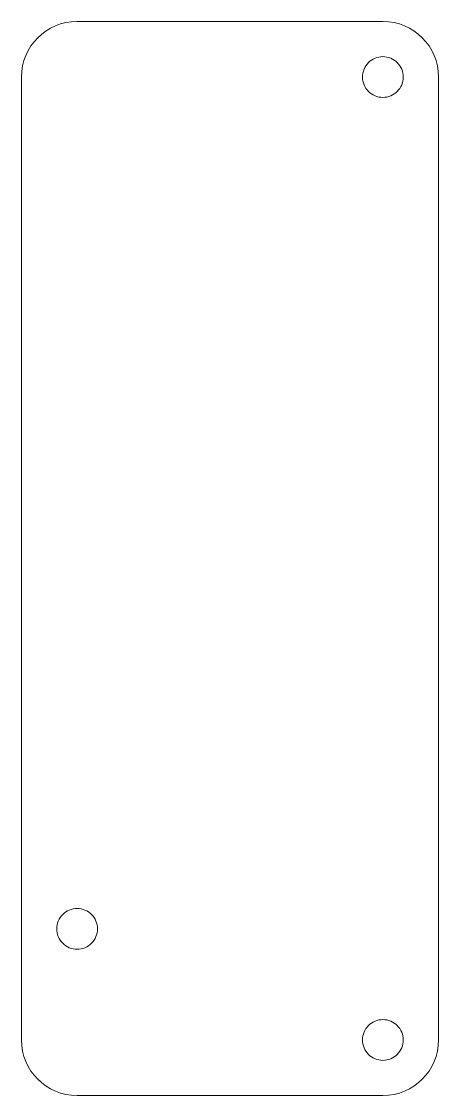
# Model space of a CAD drawing. Header units: millimetres. Extents: x -16.4 to 6, y -35.2 to 22.8.
import ezdxf

# ---------------------------------------------------------------- set-up
doc = ezdxf.new("R2010")
doc.units = ezdxf.units.MM
doc.header["$LTSCALE"] = 48
doc.layers.add('None', color=7, linetype='Continuous', lineweight=5)

msp = doc.modelspace()

# ---------------------------------------------------------------- linework, layer by layer
at = {"layer": 'None', "color": 7, "linetype": 'Continuous', "lineweight": 5, "transparency": 33554687}
for p, q in [((-13.45, 22.75), (3.05, 22.75)), ((-16.45, 19.75), (-16.45, -32.25)), ((6.05, 19.75), (6.05, -32.25)), ((3.05, -35.25), (-13.45, -35.25))]:
    msp.add_line(p, q, dxfattribs=at)
at = {"layer": 'None', "color": 7, "linetype": 'Continuous', "lineweight": 5, "transparency": 33554687, "flags": 128}
for points in [[(3.828, 18.972), (3.748, 18.9), (3.661, 18.835), (3.569, 18.78), (3.471, 18.734), (3.369, 18.697), (3.265, 18.671), (3.158, 18.655), (3.05, 18.65), (2.942, 18.655), (2.835, 18.671), (2.731, 18.697), (2.629, 18.734), (2.531, 18.78), (2.439, 18.835), (2.352, 18.9), (2.272, 18.972), (2.2, 19.052), (2.135, 19.139), (2.08, 19.231), (2.034, 19.329), (1.997, 19.431), (1.971, 19.535), (1.955, 19.642), (1.95, 19.75), (1.955, 19.858), (1.971, 19.965), (1.997, 20.069), (2.034, 20.171), (2.08, 20.269), (2.135, 20.361), (2.2, 20.448), (2.272, 20.528), (2.352, 20.6), (2.439, 20.665), (2.531, 20.72), (2.629, 20.766), (2.731, 20.803), (2.835, 20.829), (2.942, 20.845), (3.05, 20.85), (3.158, 20.845), (3.265, 20.829), (3.369, 20.803), (3.471, 20.766), (3.569, 20.72), (3.661, 20.665), (3.748, 20.6), (3.828, 20.528), (3.9, 20.448), (3.965, 20.361), (4.02, 20.269), (4.066, 20.171), (4.103, 20.069), (4.129, 19.965), (4.145, 19.858), (4.15, 19.75), (4.145, 19.642), (4.129, 19.535), (4.103, 19.431), (4.066, 19.329), (4.02, 19.231), (3.965, 19.139), (3.9, 19.052)], [(-12.672, -27.028), (-12.752, -27.1), (-12.839, -27.165), (-12.931, -27.22), (-13.029, -27.266), (-13.131, -27.303), (-13.235, -27.329), (-13.342, -27.345), (-13.45, -27.35), (-13.558, -27.345), (-13.665, -27.329), (-13.769, -27.303), (-13.871, -27.266), (-13.969, -27.22), (-14.061, -27.165), (-14.148, -27.1), (-14.228, -27.028), (-14.3, -26.948), (-14.365, -26.861), (-14.42, -26.769), (-14.466, -26.671), (-14.503, -26.569), (-14.529, -26.465), (-14.545, -26.358), (-14.55, -26.25), (-14.545, -26.142), (-14.529, -26.035), (-14.503, -25.931), (-14.466, -25.829), (-14.42, -25.731), (-14.365, -25.639), (-14.3, -25.552), (-14.228, -25.472), (-14.148, -25.4), (-14.061, -25.335), (-13.969, -25.28), (-13.871, -25.234), (-13.769, -25.197), (-13.665, -25.171), (-13.558, -25.155), (-13.45, -25.15), (-13.342, -25.155), (-13.235, -25.171), (-13.131, -25.197), (-13.029, -25.234), (-12.931, -25.28), (-12.839, -25.335), (-12.752, -25.4), (-12.672, -25.472), (-12.6, -25.552), (-12.535, -25.639), (-12.48, -25.731), (-12.434, -25.829), (-12.397, -25.931), (-12.371, -26.035), (-12.355, -26.142), (-12.35, -26.25), (-12.355, -26.358), (-12.371, -26.465), (-12.397, -26.569), (-12.434, -26.671), (-12.48, -26.769), (-12.535, -26.861), (-12.6, -26.948)], [(3.828, -33.028), (3.748, -33.1), (3.661, -33.165), (3.569, -33.22), (3.471, -33.266), (3.369, -33.303), (3.265, -33.329), (3.158, -33.345), (3.05, -33.35), (2.942, -33.345), (2.835, -33.329), (2.731, -33.303), (2.629, -33.266), (2.531, -33.22), (2.439, -33.165), (2.352, -33.1), (2.272, -33.028), (2.2, -32.948), (2.135, -32.861), (2.08, -32.769), (2.034, -32.671), (1.997, -32.569), (1.971, -32.465), (1.955, -32.358), (1.95, -32.25), (1.955, -32.142), (1.971, -32.035), (1.997, -31.931), (2.034, -31.829), (2.08, -31.731), (2.135, -31.639), (2.2, -31.552), (2.272, -31.472), (2.352, -31.4), (2.439, -31.335), (2.531, -31.28), (2.629, -31.234), (2.731, -31.197), (2.835, -31.171), (2.942, -31.155), (3.05, -31.15), (3.158, -31.155), (3.265, -31.171), (3.369, -31.197), (3.471, -31.234), (3.569, -31.28), (3.661, -31.335), (3.748, -31.4), (3.828, -31.472), (3.9, -31.552), (3.965, -31.639), (4.02, -31.731), (4.066, -31.829), (4.103, -31.931), (4.129, -32.035), (4.145, -32.142), (4.15, -32.25), (4.145, -32.358), (4.129, -32.465), (4.103, -32.569), (4.066, -32.671), (4.02, -32.769), (3.965, -32.861), (3.9, -32.948)]]:
    msp.add_lwpolyline(points, close=True, dxfattribs=at)
at = {"layer": 'None', "color": 7, "linetype": 'Continuous', "lineweight": 5, "transparency": 33554687}
for centre, start, end in [((-13.45, 19.75), 90, 180), ((3.05, 19.75), 0, 90), ((-13.45, -32.25), 180, 270), ((3.05, -32.25), 270, 0)]:
    msp.add_arc(centre, 3, start, end, dxfattribs=at)

doc.saveas('drawing.dxf')
